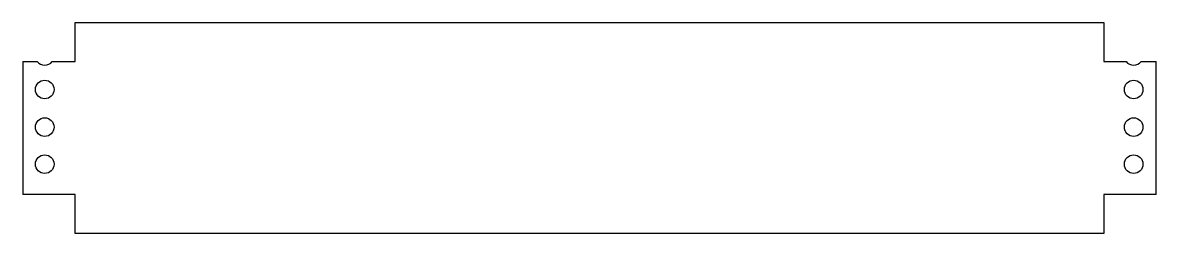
# Model space of a CAD drawing. Header units: inches. Extents: x -9.5 to 9.5, y -1.8 to 1.8.
import ezdxf

# ---------------------------------------------------------------- set-up
doc = ezdxf.new("R2010")
doc.units = ezdxf.units.IN
doc.header["$MEASUREMENT"] = 0

msp = doc.modelspace()

# ---------------------------------------------------------------- linework, layer by layer
at = {"color": 7, "linetype": 'Continuous', "lineweight": 25}
for p, q in [((-8.62, 1.115), (-8.62, 1.764)), ((-8.62, 1.764), (8.62, 1.764)), ((8.62, 1.764), (8.62, 1.115)), ((-9.5, 1.115), (-9.5, -1.115)), ((-9.5, 1.115), (-9.255, 1.115)), ((-9.005, 1.115), (-8.62, 1.115)), ((8.62, 1.115), (8.995, 1.115)), ((9.245, 1.115), (9.5, 1.115)), ((9.5, -1.115), (9.5, 1.115)), ((-8.62, -1.115), (-9.5, -1.115)), ((-8.62, -1.764), (-8.62, -1.115)), ((9.5, -1.115), (8.62, -1.115)), ((8.62, -1.115), (8.62, -1.764)), ((8.62, -1.764), (-8.62, -1.764))]:
    msp.add_line(p, q, dxfattribs=at)
for centre in [(-9.13, 0.645), (9.12, 0.645), (-9.13, 0.015), (9.12, 0.015), (-9.13, -0.605), (9.12, -0.605)]:
    msp.add_circle(centre, 0.156, dxfattribs=at)
for centre in [(-9.13, 1.206), (9.12, 1.206)]:
    msp.add_arc(centre, 0.155, 215.9513, 324.0487, dxfattribs=at)

doc.saveas('drawing.dxf')
